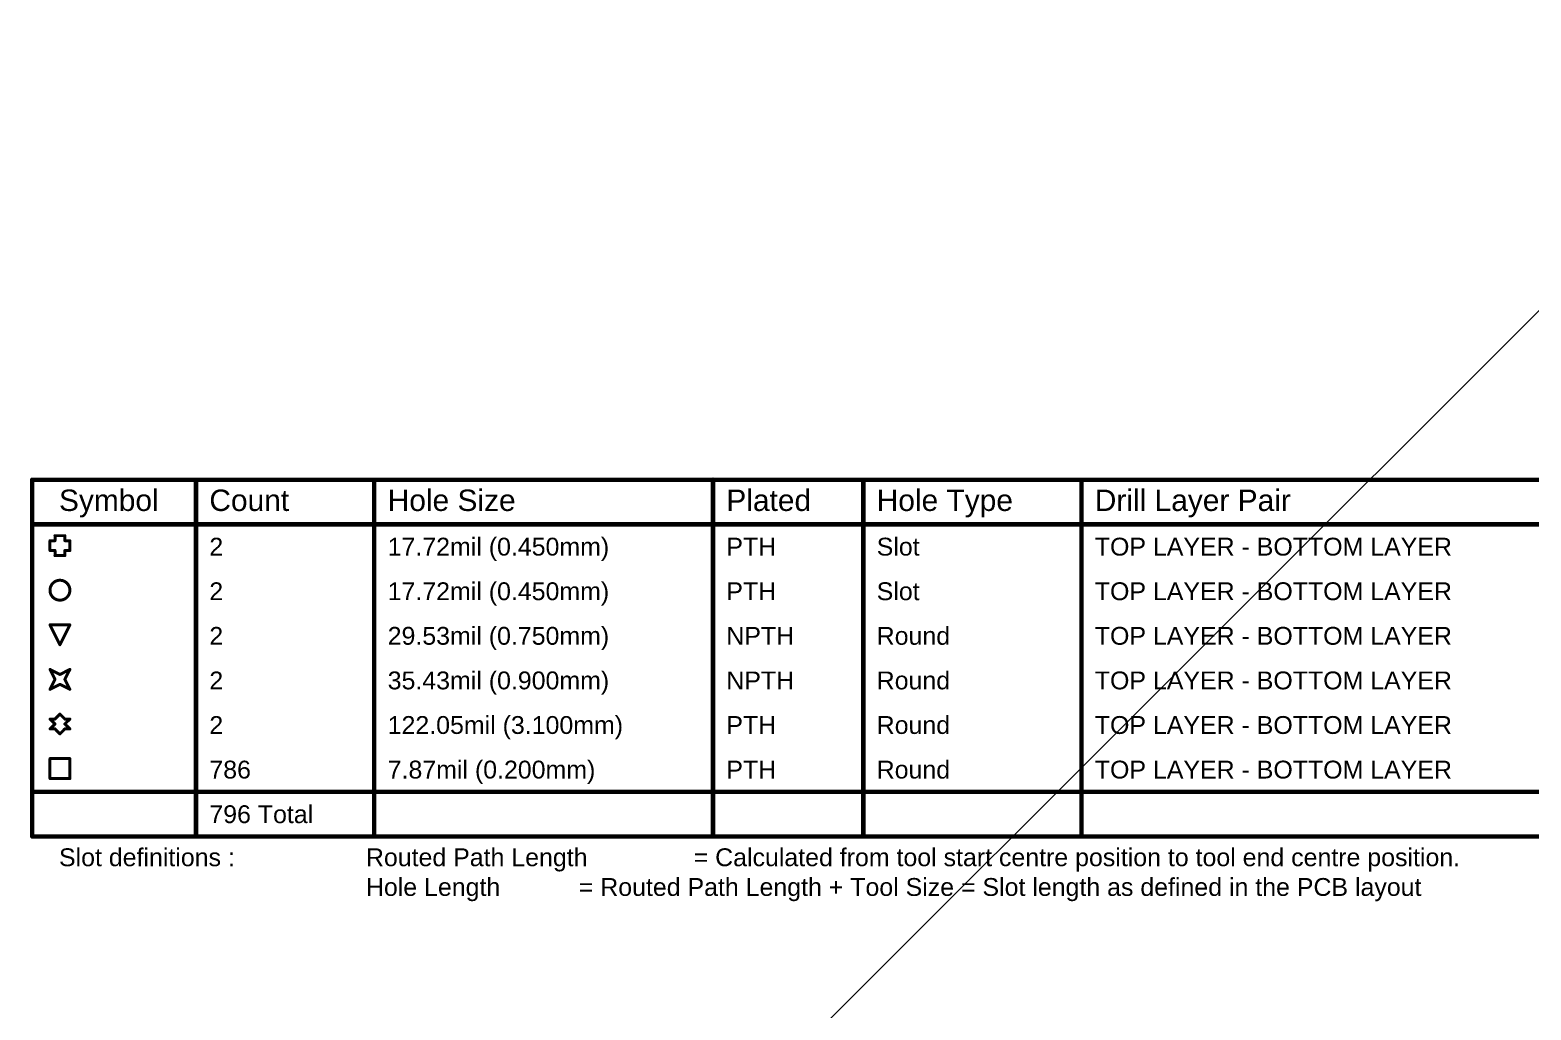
# Model space of a CAD drawing. Header units: inches. Extents: x -12 to 5355, y -7 to 5366.
# Drawn here: x -11.5 to 116.8, y 76.8 to 160.5 of the extents above; entities that cross this region are included whole.
import ezdxf

# ---------------------------------------------------------------- set-up
doc = ezdxf.new("R2010")
doc.units = ezdxf.units.IN
doc.layers.add('Bottom Solder', color=6, linetype='Continuous')
doc.layers.add('Drill Drawing', color=1, linetype='Continuous')
doc.styles.add('Arial', font='', dxfattribs={"height": 0.2})
doc.styles.get('Arial').set_extended_font_data('Arial')

# ---------------------------------------------------------------- blocks, each defined once
blk = doc.blocks.new('14_VSON__4_3__B_16')
at = {"layer": 'Bottom Solder'}
blk.add_line((-0.39, -2.26), (-5340.36, -5334.88), dxfattribs=at)

msp = doc.modelspace()

# ---------------------------------------------------------------- linework, layer by layer
at = {"layer": 'Drill Drawing'}
for points in [[(-11.32, 122.12, 0.381, 0.381, 0), (190.61, 122.12, 0.381, 0.381, 0)], [(-11.32, 91.64, 0.381, 0.381, 0), (-11.32, 122.12, 0.381, 0.381, 0)], [(2.68, 91.64, 0.381, 0.381, 0), (2.68, 122.12, 0.381, 0.381, 0)], [(17.91, 91.64, 0.381, 0.381, 0), (17.91, 122.12, 0.381, 0.381, 0)], [(46.86, 91.64, 0.381, 0.381, 0), (46.86, 122.12, 0.381, 0.381, 0)], [(59.71, 91.64, 0.381, 0.381, 0), (59.71, 122.12, 0.381, 0.381, 0)], [(78.35, 91.64, 0.381, 0.381, 0), (78.35, 122.12, 0.381, 0.381, 0)], [(-11.32, 118.31, 0.381, 0.381, 0), (190.61, 118.31, 0.381, 0.381, 0)], [(-9.8, 116.07, 0.254, 0.254, 0), (-9.8, 116.91, 0.254, 0.254, 0)], [(-9.8, 116.91, 0.254, 0.254, 0), (-9.37, 116.91, 0.254, 0.254, 0)], [(-9.37, 116.91, 0.254, 0.254, 0), (-9.37, 117.34, 0.254, 0.254, 0)], [(-9.37, 117.34, 0.254, 0.254, 0), (-8.53, 117.34, 0.254, 0.254, 0)], [(-8.53, 116.91, 0.254, 0.254, 0), (-8.53, 117.34, 0.254, 0.254, 0)], [(-8.53, 116.91, 0.254, 0.254, 0), (-8.1, 116.91, 0.254, 0.254, 0)], [(-8.1, 116.07, 0.254, 0.254, 0), (-8.1, 116.91, 0.254, 0.254, 0)], [(-9.8, 116.07, 0.254, 0.254, 0), (-9.37, 116.07, 0.254, 0.254, 0)], [(-9.37, 115.64, 0.254, 0.254, 0), (-9.37, 116.07, 0.254, 0.254, 0)], [(-9.37, 115.64, 0.254, 0.254, 0), (-8.53, 115.64, 0.254, 0.254, 0)], [(-8.53, 116.07, 0.254, 0.254, 0), (-8.1, 116.07, 0.254, 0.254, 0)], [(-8.53, 115.64, 0.254, 0.254, 0), (-8.53, 116.07, 0.254, 0.254, 0)], [(-9.8, 109.72, 0.254, 0.254, 0), (-8.1, 109.72, 0.254, 0.254, 0)], [(-9.8, 109.72, 0.254, 0.254, 0), (-8.95, 108.02, 0.254, 0.254, 0)], [(-8.95, 108.02, 0.254, 0.254, 0), (-8.1, 109.72, 0.254, 0.254, 0)], [(-9.8, 105.91, 0.254, 0.254, 0), (-8.95, 105.48, 0.254, 0.254, 0)], [(-9.8, 105.91, 0.254, 0.254, 0), (-9.37, 105.06, 0.254, 0.254, 0)], [(-9.8, 104.21, 0.254, 0.254, 0), (-9.37, 105.06, 0.254, 0.254, 0)], [(-8.95, 105.48, 0.254, 0.254, 0), (-8.1, 105.91, 0.254, 0.254, 0)], [(-8.53, 105.06, 0.254, 0.254, 0), (-8.1, 105.91, 0.254, 0.254, 0)], [(-8.53, 105.06, 0.254, 0.254, 0), (-8.1, 104.21, 0.254, 0.254, 0)], [(-9.8, 104.21, 0.254, 0.254, 0), (-8.95, 104.64, 0.254, 0.254, 0)], [(-8.95, 104.64, 0.254, 0.254, 0), (-8.1, 104.21, 0.254, 0.254, 0)], [(-9.8, 101.67, 0.254, 0.254, 0), (-9.37, 101.25, 0.254, 0.254, 0)], [(-9.8, 101.67, 0.254, 0.254, 0), (-9.37, 101.67, 0.254, 0.254, 0)], [(-9.8, 100.83, 0.254, 0.254, 0), (-9.37, 101.25, 0.254, 0.254, 0)], [(-9.37, 101.67, 0.254, 0.254, 0), (-8.95, 102.1, 0.254, 0.254, 0)], [(-8.95, 102.1, 0.254, 0.254, 0), (-8.53, 101.67, 0.254, 0.254, 0)], [(-8.53, 101.67, 0.254, 0.254, 0), (-8.1, 101.67, 0.254, 0.254, 0)], [(-8.53, 101.25, 0.254, 0.254, 0), (-8.1, 101.67, 0.254, 0.254, 0)], [(-8.53, 101.25, 0.254, 0.254, 0), (-8.1, 100.83, 0.254, 0.254, 0)], [(-9.8, 100.83, 0.254, 0.254, 0), (-9.37, 100.83, 0.254, 0.254, 0)], [(-9.37, 100.83, 0.254, 0.254, 0), (-8.95, 100.4, 0.254, 0.254, 0)], [(-8.95, 100.4, 0.254, 0.254, 0), (-8.53, 100.83, 0.254, 0.254, 0)], [(-8.53, 100.83, 0.254, 0.254, 0), (-8.1, 100.83, 0.254, 0.254, 0)], [(-9.8, 98.29, 0.254, 0.254, 0), (-8.1, 98.29, 0.254, 0.254, 0)], [(-9.8, 96.59, 0.254, 0.254, 0), (-9.8, 98.29, 0.254, 0.254, 0)], [(-8.1, 96.59, 0.254, 0.254, 0), (-8.1, 98.29, 0.254, 0.254, 0)], [(-9.8, 96.59, 0.254, 0.254, 0), (-8.1, 96.59, 0.254, 0.254, 0)], [(-11.32, 95.45, 0.381, 0.381, 0), (190.61, 95.45, 0.381, 0.381, 0)], [(-11.32, 91.64, 0.381, 0.381, 0), (190.61, 91.64, 0.381, 0.381, 0)]]:
    msp.add_lwpolyline(points, format="xyseb", dxfattribs=at)
for points in [[(-11.41, 122.12, 0.191, 0.191, 1), (-11.22, 122.12, 0.191, 0.191, 1)], [(-11.41, 122.12, 0.191, 0.191, 1), (-11.22, 122.12, 0.191, 0.191, 1)], [(2.58, 122.12, 0.191, 0.191, 1), (2.77, 122.12, 0.191, 0.191, 1)], [(17.82, 122.12, 0.191, 0.191, 1), (18.01, 122.12, 0.191, 0.191, 1)], [(46.76, 122.12, 0.191, 0.191, 1), (46.96, 122.12, 0.191, 0.191, 1)], [(59.61, 122.12, 0.191, 0.191, 1), (59.8, 122.12, 0.191, 0.191, 1)], [(78.25, 122.12, 0.191, 0.191, 1), (78.44, 122.12, 0.191, 0.191, 1)], [(-11.41, 118.31, 0.191, 0.191, 1), (-11.22, 118.31, 0.191, 0.191, 1)], [(-9.86, 116.91, 0.127, 0.127, 1), (-9.73, 116.91, 0.127, 0.127, 1)], [(-9.86, 116.91, 0.127, 0.127, 1), (-9.73, 116.91, 0.127, 0.127, 1)], [(-9.44, 117.34, 0.127, 0.127, 1), (-9.31, 117.34, 0.127, 0.127, 1)], [(-9.44, 117.34, 0.127, 0.127, 1), (-9.31, 117.34, 0.127, 0.127, 1)], [(-9.44, 116.91, 0.127, 0.127, 1), (-9.31, 116.91, 0.127, 0.127, 1)], [(-9.44, 116.91, 0.127, 0.127, 1), (-9.31, 116.91, 0.127, 0.127, 1)], [(-8.59, 117.34, 0.127, 0.127, 1), (-8.46, 117.34, 0.127, 0.127, 1)], [(-8.59, 117.34, 0.127, 0.127, 1), (-8.46, 117.34, 0.127, 0.127, 1)], [(-8.59, 116.91, 0.127, 0.127, 1), (-8.46, 116.91, 0.127, 0.127, 1)], [(-8.59, 116.91, 0.127, 0.127, 1), (-8.46, 116.91, 0.127, 0.127, 1)], [(-8.17, 116.91, 0.127, 0.127, 1), (-8.04, 116.91, 0.127, 0.127, 1)], [(-8.17, 116.91, 0.127, 0.127, 1), (-8.04, 116.91, 0.127, 0.127, 1)], [(-9.86, 116.07, 0.127, 0.127, 1), (-9.73, 116.07, 0.127, 0.127, 1)], [(-9.86, 116.07, 0.127, 0.127, 1), (-9.73, 116.07, 0.127, 0.127, 1)], [(-9.44, 116.07, 0.127, 0.127, 1), (-9.31, 116.07, 0.127, 0.127, 1)], [(-9.44, 116.07, 0.127, 0.127, 1), (-9.31, 116.07, 0.127, 0.127, 1)], [(-9.44, 115.64, 0.127, 0.127, 1), (-9.31, 115.64, 0.127, 0.127, 1)], [(-9.44, 115.64, 0.127, 0.127, 1), (-9.31, 115.64, 0.127, 0.127, 1)], [(-8.59, 116.07, 0.127, 0.127, 1), (-8.46, 116.07, 0.127, 0.127, 1)], [(-8.59, 116.07, 0.127, 0.127, 1), (-8.46, 116.07, 0.127, 0.127, 1)], [(-8.59, 115.64, 0.127, 0.127, 1), (-8.46, 115.64, 0.127, 0.127, 1)], [(-8.59, 115.64, 0.127, 0.127, 1), (-8.46, 115.64, 0.127, 0.127, 1)], [(-8.17, 116.07, 0.127, 0.127, 1), (-8.04, 116.07, 0.127, 0.127, 1)], [(-8.17, 116.07, 0.127, 0.127, 1), (-8.04, 116.07, 0.127, 0.127, 1)], [(-8.1, 112.68, 0.254, 0.254, 1), (-9.8, 112.68, 0.254, 0.254, 1)], [(-9.86, 112.68, 0.127, 0.127, 1), (-9.73, 112.68, 0.127, 0.127, 1)], [(-8.17, 112.68, 0.127, 0.127, 1), (-8.04, 112.68, 0.127, 0.127, 1)], [(-9.86, 109.72, 0.127, 0.127, 1), (-9.73, 109.72, 0.127, 0.127, 1)], [(-9.86, 109.72, 0.127, 0.127, 1), (-9.73, 109.72, 0.127, 0.127, 1)], [(-8.17, 109.72, 0.127, 0.127, 1), (-8.04, 109.72, 0.127, 0.127, 1)], [(-8.17, 109.72, 0.127, 0.127, 1), (-8.04, 109.72, 0.127, 0.127, 1)], [(-9.01, 108.02, 0.127, 0.127, 1), (-8.89, 108.02, 0.127, 0.127, 1)], [(-9.01, 108.02, 0.127, 0.127, 1), (-8.89, 108.02, 0.127, 0.127, 1)], [(-9.86, 105.91, 0.127, 0.127, 1), (-9.73, 105.91, 0.127, 0.127, 1)], [(-9.86, 105.91, 0.127, 0.127, 1), (-9.73, 105.91, 0.127, 0.127, 1)], [(-9.44, 105.06, 0.127, 0.127, 1), (-9.31, 105.06, 0.127, 0.127, 1)], [(-9.44, 105.06, 0.127, 0.127, 1), (-9.31, 105.06, 0.127, 0.127, 1)], [(-9.01, 105.48, 0.127, 0.127, 1), (-8.89, 105.48, 0.127, 0.127, 1)], [(-9.01, 105.48, 0.127, 0.127, 1), (-8.89, 105.48, 0.127, 0.127, 1)], [(-8.59, 105.06, 0.127, 0.127, 1), (-8.46, 105.06, 0.127, 0.127, 1)], [(-8.59, 105.06, 0.127, 0.127, 1), (-8.46, 105.06, 0.127, 0.127, 1)], [(-8.17, 105.91, 0.127, 0.127, 1), (-8.04, 105.91, 0.127, 0.127, 1)], [(-8.17, 105.91, 0.127, 0.127, 1), (-8.04, 105.91, 0.127, 0.127, 1)], [(-9.86, 104.21, 0.127, 0.127, 1), (-9.73, 104.21, 0.127, 0.127, 1)], [(-9.86, 104.21, 0.127, 0.127, 1), (-9.73, 104.21, 0.127, 0.127, 1)], [(-9.01, 104.64, 0.127, 0.127, 1), (-8.89, 104.64, 0.127, 0.127, 1)], [(-9.01, 104.64, 0.127, 0.127, 1), (-8.89, 104.64, 0.127, 0.127, 1)], [(-8.17, 104.21, 0.127, 0.127, 1), (-8.04, 104.21, 0.127, 0.127, 1)], [(-8.17, 104.21, 0.127, 0.127, 1), (-8.04, 104.21, 0.127, 0.127, 1)], [(-9.86, 101.67, 0.127, 0.127, 1), (-9.73, 101.67, 0.127, 0.127, 1)], [(-9.86, 101.67, 0.127, 0.127, 1), (-9.73, 101.67, 0.127, 0.127, 1)], [(-9.44, 101.67, 0.127, 0.127, 1), (-9.31, 101.67, 0.127, 0.127, 1)], [(-9.44, 101.67, 0.127, 0.127, 1), (-9.31, 101.67, 0.127, 0.127, 1)], [(-9.44, 101.25, 0.127, 0.127, 1), (-9.31, 101.25, 0.127, 0.127, 1)], [(-9.44, 101.25, 0.127, 0.127, 1), (-9.31, 101.25, 0.127, 0.127, 1)], [(-9.01, 102.1, 0.127, 0.127, 1), (-8.89, 102.1, 0.127, 0.127, 1)], [(-9.01, 102.1, 0.127, 0.127, 1), (-8.89, 102.1, 0.127, 0.127, 1)], [(-8.59, 101.67, 0.127, 0.127, 1), (-8.46, 101.67, 0.127, 0.127, 1)], [(-8.59, 101.67, 0.127, 0.127, 1), (-8.46, 101.67, 0.127, 0.127, 1)], [(-8.59, 101.25, 0.127, 0.127, 1), (-8.46, 101.25, 0.127, 0.127, 1)], [(-8.59, 101.25, 0.127, 0.127, 1), (-8.46, 101.25, 0.127, 0.127, 1)], [(-8.17, 101.67, 0.127, 0.127, 1), (-8.04, 101.67, 0.127, 0.127, 1)], [(-8.17, 101.67, 0.127, 0.127, 1), (-8.04, 101.67, 0.127, 0.127, 1)], [(-9.86, 100.83, 0.127, 0.127, 1), (-9.73, 100.83, 0.127, 0.127, 1)], [(-9.86, 100.83, 0.127, 0.127, 1), (-9.73, 100.83, 0.127, 0.127, 1)], [(-9.44, 100.83, 0.127, 0.127, 1), (-9.31, 100.83, 0.127, 0.127, 1)], [(-9.44, 100.83, 0.127, 0.127, 1), (-9.31, 100.83, 0.127, 0.127, 1)], [(-9.01, 100.4, 0.127, 0.127, 1), (-8.89, 100.4, 0.127, 0.127, 1)], [(-9.01, 100.4, 0.127, 0.127, 1), (-8.89, 100.4, 0.127, 0.127, 1)], [(-8.59, 100.83, 0.127, 0.127, 1), (-8.46, 100.83, 0.127, 0.127, 1)], [(-8.59, 100.83, 0.127, 0.127, 1), (-8.46, 100.83, 0.127, 0.127, 1)], [(-8.17, 100.83, 0.127, 0.127, 1), (-8.04, 100.83, 0.127, 0.127, 1)], [(-8.17, 100.83, 0.127, 0.127, 1), (-8.04, 100.83, 0.127, 0.127, 1)], [(-9.86, 98.29, 0.127, 0.127, 1), (-9.73, 98.29, 0.127, 0.127, 1)], [(-9.86, 98.29, 0.127, 0.127, 1), (-9.73, 98.29, 0.127, 0.127, 1)], [(-8.17, 98.29, 0.127, 0.127, 1), (-8.04, 98.29, 0.127, 0.127, 1)], [(-8.17, 98.29, 0.127, 0.127, 1), (-8.04, 98.29, 0.127, 0.127, 1)], [(-9.86, 96.59, 0.127, 0.127, 1), (-9.73, 96.59, 0.127, 0.127, 1)], [(-9.86, 96.59, 0.127, 0.127, 1), (-9.73, 96.59, 0.127, 0.127, 1)], [(-8.17, 96.59, 0.127, 0.127, 1), (-8.04, 96.59, 0.127, 0.127, 1)], [(-8.17, 96.59, 0.127, 0.127, 1), (-8.04, 96.59, 0.127, 0.127, 1)], [(-11.41, 95.45, 0.191, 0.191, 1), (-11.22, 95.45, 0.191, 0.191, 1)], [(-11.41, 91.64, 0.191, 0.191, 1), (-11.22, 91.64, 0.191, 0.191, 1)], [(-11.41, 91.64, 0.191, 0.191, 1), (-11.22, 91.64, 0.191, 0.191, 1)], [(2.58, 91.64, 0.191, 0.191, 1), (2.77, 91.64, 0.191, 0.191, 1)], [(17.82, 91.64, 0.191, 0.191, 1), (18.01, 91.64, 0.191, 0.191, 1)], [(46.76, 91.64, 0.191, 0.191, 1), (46.96, 91.64, 0.191, 0.191, 1)], [(59.61, 91.64, 0.191, 0.191, 1), (59.8, 91.64, 0.191, 0.191, 1)], [(78.25, 91.64, 0.191, 0.191, 1), (78.44, 91.64, 0.191, 0.191, 1)]]:
    msp.add_lwpolyline(points, format="xyseb", close=True, dxfattribs=at)

# ---------------------------------------------------------------- block references
at = {"rotation": 180}
msp.add_blockref('14_VSON__4_3__B_16', (14.22, 31.6), dxfattribs=at)

# ---------------------------------------------------------------- texts
at = {"layer": 'Drill Drawing', "style": 'Arial'}
for s, height, p in [('Symbol', 1.829, (-9.03, 119.45)), ('Count', 1.829, (3.82, 119.45)), ('Hole Size', 1.829, (19.06, 119.45)), ('Plated', 1.829, (48, 119.45)), ('Hole Type', 1.829, (60.85, 119.45)), ('Drill Layer Pair', 1.8288, (79.49, 119.45)), ('2', 1.52, (3.82, 115.64)), ('17.72mil (0.450mm)', 1.524, (19.06, 115.64)), ('PTH', 1.524, (48, 115.64)), ('Slot', 1.524, (60.85, 115.64)), ('TOP LAYER - BOTTOM LAYER', 1.524, (79.49, 115.64)), ('2', 1.52, (3.82, 111.83)), ('17.72mil (0.450mm)', 1.524, (19.06, 111.83)), ('PTH', 1.524, (48, 111.83)), ('Slot', 1.524, (60.85, 111.83)), ('TOP LAYER - BOTTOM LAYER', 1.524, (79.49, 111.83)), ('2', 1.52, (3.82, 108.02)), ('29.53mil (0.750mm)', 1.524, (19.06, 108.02)), ('NPTH', 1.524, (48, 108.02)), ('Round', 1.524, (60.85, 108.02)), ('TOP LAYER - BOTTOM LAYER', 1.524, (79.49, 108.02)), ('2', 1.52, (3.82, 104.21)), ('35.43mil (0.900mm)', 1.524, (19.06, 104.21)), ('NPTH', 1.524, (48, 104.21)), ('Round', 1.524, (60.85, 104.21)), ('TOP LAYER - BOTTOM LAYER', 1.524, (79.49, 104.21)), ('2', 1.52, (3.82, 100.4)), ('122.05mil (3.100mm)', 1.524, (19.06, 100.4)), ('PTH', 1.524, (48, 100.4)), ('Round', 1.524, (60.85, 100.4)), ('TOP LAYER - BOTTOM LAYER', 1.524, (79.49, 100.4)), ('786', 1.524, (3.82, 96.59)), ('7.87mil (0.200mm)', 1.524, (19.06, 96.59)), ('PTH', 1.524, (48, 96.59)), ('Round', 1.524, (60.85, 96.59)), ('TOP LAYER - BOTTOM LAYER', 1.524, (79.49, 96.59)), ('796 Total', 1.524, (3.82, 92.78)), ('Slot definitions :', 1.524, (-9.03, 89.1)), ('Routed Path Length', 1.524, (17.2, 89.1)), ('= Calculated from tool start centre position to tool end centre position.', 1.524, (45.21, 89.1)), ('Hole Length', 1.524, (17.2, 86.56)), (' = Routed Path Length + Tool Size = Slot length as defined in the PCB layout', 1.524, (34.8, 86.56))]:
    msp.add_text(s, height=height, dxfattribs=at).set_placement(p)

doc.saveas('drawing.dxf')
